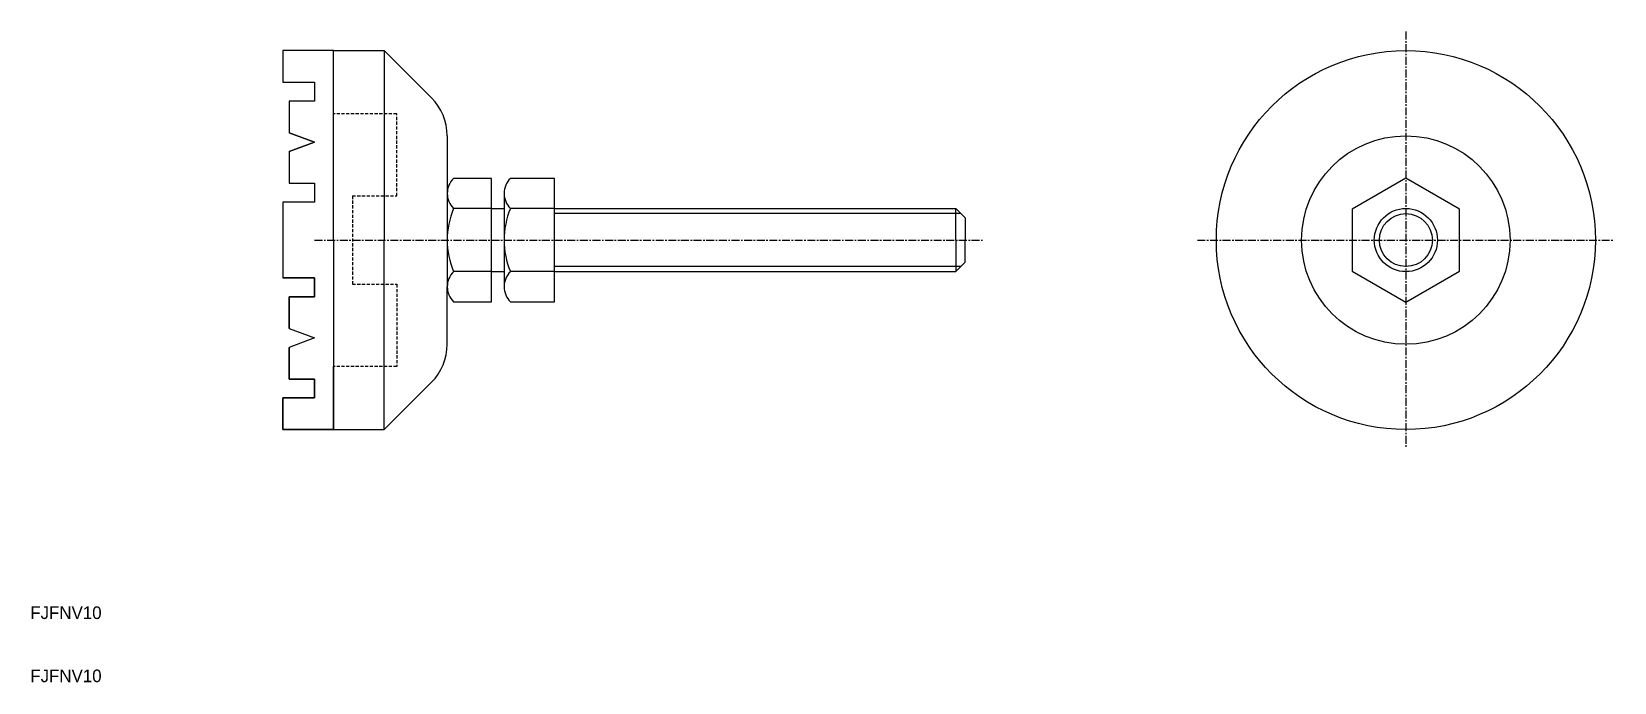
# Model space of a CAD drawing. Extents: x 10 to 261, y 10 to 113.
import ezdxf

# ---------------------------------------------------------------- set-up
doc = ezdxf.new("R2010")
doc.units = 0
doc.linetypes.add('CENTER', pattern=[2, 1.25, -0.25, 0.25, -0.25])
doc.linetypes.add('DASHED', pattern=[0.75, 0.5, -0.25])
doc.layers.get('0').update_dxf_attribs({"linetype": 'CONTINUOUS'})
doc.layers.add('CENTER', color=1, linetype='CENTER')

msp = doc.modelspace()

# ---------------------------------------------------------------- linework, layer by layer
at = {"color": 7, "linetype": 'CONTINUOUS'}
for p, q in [((50, 110), (50, 105)), ((50, 110), (50, 105)), ((58, 110), (50, 110)), ((58, 110), (66, 110)), ((58, 80), (58, 110)), ((58, 100), (58, 110)), ((66, 110), (66, 80)), ((66, 110), (73.5, 102.52)), ((50, 105), (55, 105)), ((50, 105), (55, 105)), ((55, 105), (55, 102)), ((55, 105), (55, 102)), ((55, 102), (51, 102)), ((51, 102), (51, 97)), ((51, 102), (51, 97)), ((55, 102), (51, 102)), ((55, 95.5), (51, 97)), ((51, 97), (55, 95.5)), ((51, 94), (55, 95.5)), ((55, 95.5), (51, 94)), ((76, 96.5), (76, 87.39)), ((51, 94), (51, 89)), ((51, 94), (51, 89)), ((51, 89), (55, 89)), ((51, 89), (55, 89)), ((55, 89), (55, 86)), ((55, 89), (55, 86)), ((83, 89.77), (77, 89.77)), ((83, 70.23), (83, 89.77)), ((93, 89.77), (86, 89.77)), ((93, 70.23), (93, 89.77)), ((227.74, 89.81), (219.24, 84.91)), ((236.24, 84.91), (227.74, 89.81)), ((52, 86), (50, 86)), ((50, 86), (50, 74)), ((55, 86), (50, 86)), ((55, 86), (51, 86)), ((76, 87.39), (76, 72.61)), ((85, 87.39), (85, 72.61)), ((83, 85), (77, 85)), ((83, 85), (85, 85)), ((93, 85), (86, 85)), ((93, 85), (156.5, 85)), ((156.5, 85), (158, 83.5)), ((156.5, 80), (156.5, 85)), ((158, 83.5), (158, 80)), ((219.24, 84.91), (219.24, 75.09)), ((236.24, 75.09), (236.24, 84.91)), ((58, 80), (58, 50)), ((66, 50), (66, 80)), ((156.5, 80), (156.5, 75)), ((158, 76.5), (158, 80)), ((156.5, 75), (158, 76.5)), ((52, 74), (50, 74)), ((50, 74), (55, 74)), ((55, 74), (51, 74)), ((55, 71), (55, 74)), ((55, 74), (55, 71)), ((83, 75), (77, 75)), ((83, 75), (85, 75)), ((93, 75), (86, 75)), ((93, 75), (156.5, 75)), ((219.24, 75.09), (227.74, 70.19)), ((227.74, 70.19), (236.24, 75.09)), ((51, 66), (51, 71)), ((51, 71), (55, 71)), ((55, 71), (51, 71)), ((51, 71), (51, 66)), ((76, 63.5), (76, 72.61)), ((77, 70.23), (83, 70.23)), ((86, 70.23), (93, 70.23)), ((51, 66), (55, 64.5)), ((51, 66), (55, 64.5)), ((55, 64.5), (51, 63)), ((55, 64.5), (51, 63)), ((51, 58), (51, 63)), ((51, 63), (51, 58)), ((55, 58), (51, 58)), ((51, 58), (55, 58)), ((55, 55), (55, 58)), ((55, 58), (55, 55)), ((58, 60), (58, 50)), ((58, 50), (58, 60)), ((66, 50), (73.5, 57.48)), ((50, 50), (50, 55)), ((50, 55), (55, 55)), ((55, 55), (50, 55)), ((50, 55), (50, 50)), ((58, 50), (50, 50)), ((50, 50), (58, 50)), ((58, 50), (66, 50))]:
    msp.add_line(p, q, dxfattribs=at)
at = {"color": 3, "linetype": 'DASHED'}
for p, q in [((68, 100), (58, 100)), ((68, 87), (68, 100)), ((61, 87), (68, 87)), ((61, 87), (61, 73)), ((61, 73), (68, 73)), ((68, 73), (68, 60)), ((68, 60), (58, 60))]:
    msp.add_line(p, q, dxfattribs=at)
at = {"color": 3, "linetype": 'CONTINUOUS'}
for p, q in [((157.31, 84.19), (93, 84.19)), ((157.31, 75.81), (93, 75.81))]:
    msp.add_line(p, q, dxfattribs=at)
at = {"color": 7, "linetype": 'CONTINUOUS'}
for radius in [30, 16.5, 5]:
    msp.add_circle((227.74, 80), radius, dxfattribs=at)
at = {"color": 3, "linetype": 'CONTINUOUS'}
msp.add_circle((227.74, 80), 4.19, dxfattribs=at)
at = {"color": 7, "linetype": 'CONTINUOUS'}
for centre, radius, start, end in [((67.5, 96.5), 8.5, 0, 45.0796), ((79.34, 87.39), 3.34, 134.5056, 180), ((88.34, 87.39), 3.34, 134.5056, 180), ((79.34, 87.39), 3.34, 180, 225.4944), ((88.34, 87.39), 3.34, 180, 225.4944), ((89, 80), 13, 157.3801, 202.6199), ((98, 80), 13, 157.3801, 202.6199), ((79.34, 72.61), 3.34, 134.5056, 180), ((88.34, 72.61), 3.34, 134.5056, 180), ((79.34, 72.61), 3.34, 180, 225.4944), ((88.34, 72.61), 3.34, 180, 225.4944), ((67.5, 63.5), 8.5, 314.9204, 0)]:
    msp.add_arc(centre, radius, start, end, dxfattribs=at)
at = {"layer": 'CENTER', "color": 1, "linetype": 'CENTER'}
for p, q in [((227.74, 113), (227.74, 47)), ((55, 80), (161, 80)), ((194.74, 80), (260.74, 80))]:
    msp.add_line(p, q, dxfattribs=at)

# ---------------------------------------------------------------- texts
at = {"color": 7, "linetype": 'CONTINUOUS'}
for p in [(10, 20), (10, 10)]:
    msp.add_text('FJFNV10', height=2, dxfattribs=at).set_placement(p)

doc.saveas('drawing.dxf')
